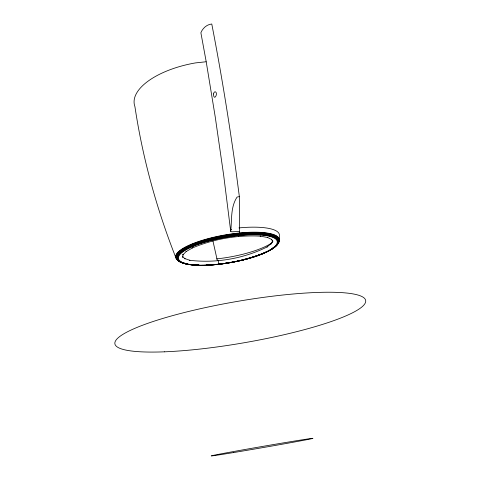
<?xml version="1.0" encoding="UTF-8"?>
<svg xmlns="http://www.w3.org/2000/svg" width="480" height="480" viewBox="0 0 480 480"><rect width="100%" height="100%" fill="white"/><g stroke="black" fill="none" stroke-linecap="round" stroke-linejoin="round"><path stroke-width="0.72" d="M279.348 239.898L279.426 235.566A53.418 14.064 -9.8 0 0 238.95 227.91M230.718 231.396C231.96 219.912 230.406 207.108 237.072 197.082L239.358 196.572L236.358 173.808A506.202 76.686 83.9 0 0 212.106 25.722L211.764 24C206.826 24.438 202.644 28.248 200.88 32.754L206.184 61.596L215.226 116.88L223.686 175.338L230.718 231.396L231.768 231.786L239.382 231.498L239.358 196.572M271.08 244.014L272.73 240.666L272.79 241.86L271.656 239.556M239.292 235.518L239.382 231.498M239.016 235.89L239.79 234.846M271.53 243.408L266.982 247.008L267.276 246.852C243.57 258.678 215.904 263.454 189.606 260.268L189.936 260.316L184.44 258.45L185.064 258.876L182.388 256.272M217.89 264.33L217.5 264.222A51.738 13.26 -9.8 0 1 212.934 264.654M230.988 229.71L231.636 229.524M206.1 61.764L195.504 62.904A67.374 30.288 -9.8 0 0 134.922 106.626C142.692 158.376 156.702 209.106 175.896 257.772M271.596 239.316L271.908 239.574L267.354 237.348L267.696 237.504L260.166 236.13L260.478 236.16C237.33 234.9 213.798 238.962 192.426 247.92L192.702 247.782L186.072 251.604L186.342 251.34L182.796 254.97L183.102 254.226L182.73 257.412L182.604 256.62M212.922 240.882L217.332 260.562M238.626 236.412A1.71 0.45 84.4 0 1 238.398 236.454M198.45 265.218A51.504 13.194 -9.8 0 1 201.66 242.304A51.504 13.194 -9.8 0 1 278.172 239.814A51.504 13.194 -9.8 0 1 213.024 264.744M211.524 264.864A51.504 13.194 -9.8 0 1 206.412 265.146M187.518 264.162A51.738 13.26 -9.8 0 1 191.532 245.754A51.738 13.26 -9.8 0 1 258.924 233.742A51.738 13.26 -9.8 0 1 271.668 249.156M271.116 249.486A51.738 13.26 -9.8 0 1 243.066 259.752M242.322 259.932A51.738 13.26 -9.8 0 1 236.58 261.216M232.908 261.942A51.738 13.26 -9.8 0 1 229.98 262.47M227.778 262.842A51.738 13.26 -9.8 0 1 225.564 263.184M224.082 263.4A51.738 13.26 -9.8 0 1 221.862 263.706M220.398 263.892A51.738 13.26 -9.8 0 1 218.94 264.06M210.678 264.822A51.738 13.26 -9.8 0 1 206.292 265.056M198.996 265.146A51.738 13.26 -9.8 0 1 188.874 264.378M185.862 263.634A52.14 13.392 -9.8 0 1 218.856 237.036A52.14 13.392 -9.8 0 1 277.098 244.764M275.712 246.084A52.14 13.392 -9.8 0 1 271.932 248.766M198.72 264.876A52.14 13.392 -9.8 0 1 194.634 264.72M192.246 264.54A52.14 13.392 -9.8 0 1 190.71 264.384M187.824 263.994A52.14 13.392 -9.8 0 1 186.498 263.76M185.694 263.454A52.296 13.446 -9.8 0 1 191.7 244.752A52.296 13.446 -9.8 0 1 258.96 232.884A52.296 13.446 -9.8 0 1 272.742 248.094M217.926 260.7A1.53 0.36 83.9 0 1 218.478 261.744A1.53 0.36 83.9 0 1 218.418 263.622M179.304 261.192A52.428 13.494 -9.8 0 1 225.27 235.212A52.428 13.494 -9.8 0 1 277.29 244.272M179.172 260.964A52.53 13.542 -9.8 0 1 225.216 234.906A52.53 13.542 -9.8 0 1 277.338 244.008M198.612 265.278A51.252 13.116 -9.8 0 1 205.578 241.344A51.252 13.116 -9.8 0 1 278.274 242.208A51.252 13.116 -9.8 0 1 201.432 265.314M187.998 264.15A51.948 13.326 -9.8 0 1 191.346 245.538A51.948 13.326 -9.8 0 1 259.86 233.514A51.948 13.326 -9.8 0 1 270.684 249.636M267.51 251.298A51.948 13.326 -9.8 0 1 263.94 252.924M263.334 253.176A51.948 13.326 -9.8 0 1 254.622 256.368M253.902 256.596A51.948 13.326 -9.8 0 1 251.844 257.238M250.434 257.652A51.948 13.326 -9.8 0 1 246.81 258.666M245.328 259.056A51.948 13.326 -9.8 0 1 243.096 259.614M227.01 262.83A51.948 13.326 -9.8 0 1 225.522 263.058M223.296 263.382A51.948 13.326 -9.8 0 1 221.808 263.58M215.136 264.33A51.948 13.326 -9.8 0 1 213.606 264.468M209.094 264.798A51.948 13.326 -9.8 0 1 206.898 264.906M198.858 265.026A51.948 13.326 -9.8 0 1 189.402 264.354M272.538 242.4A51.474 13.554 -9.8 0 1 216.636 258.888M213.654 93.954L213.6 94.668A2.706 1.134 -87.9 0 0 213.918 96.582L214.434 97.236L215.046 97.164L216.048 95.778L216.378 94.368A2.586 1.41 -83.2 0 0 216.06 92.448C215.094 90.762 213.462 92.628 213.654 93.954M233.688 452.538A51.822 0.606 -9.8 0 0 312.846 438.396A51.822 0.606 -9.8 0 0 239.1 450.546A51.822 0.606 -9.8 0 0 233.688 452.538M164.442 351.822A127.236 20.952 -9.8 0 0 364.728 303.93A127.236 20.952 -9.8 0 0 191.694 310.722A127.236 20.952 -9.8 0 0 164.442 351.822M202.038 265.338A50.706 12.966 -9.8 0 0 277.818 242.1A50.706 12.966 -9.8 0 0 203.574 242.328A50.706 12.966 -9.8 0 0 202.038 265.338M201.87 265.344A50.988 13.044 -9.8 0 0 278.076 241.974A50.988 13.044 -9.8 0 0 203.442 242.19A50.988 13.044 -9.8 0 0 201.87 265.344M202.374 265.242A50.13 12.816 -9.8 0 0 277.26 242.262A50.13 12.816 -9.8 0 0 203.838 242.508A50.13 12.816 -9.8 0 0 202.374 265.242"/></g></svg>
